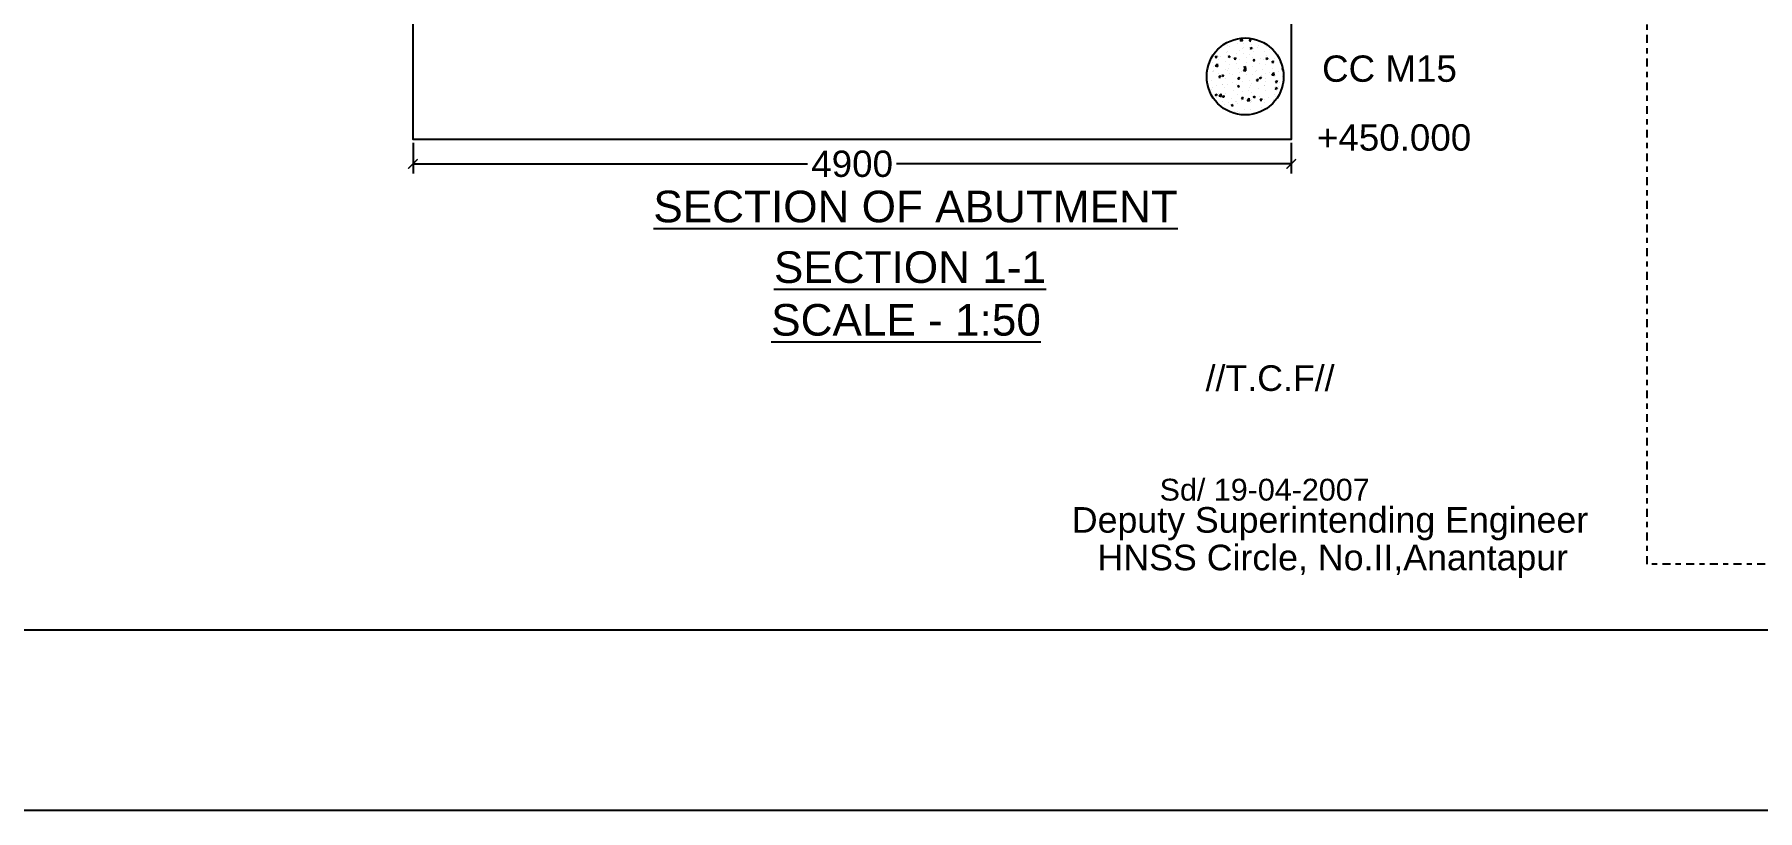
# Model space of a CAD drawing. Header units: inches. Extents: x 408 to 17534, y 396 to 10656.
# Drawn here: x 435.13 to 467.86, y 396.4 to 411.14 of the extents above; entities that cross this region are included whole.
import ezdxf

# ---------------------------------------------------------------- set-up
doc = ezdxf.new("R2010")
doc.units = ezdxf.units.IN
doc.header["$LTSCALE"] = 15
doc.header["$MEASUREMENT"] = 0
doc.linetypes.add('DASHDOT', pattern=[1, 0.5, -0.25, 0, -0.25])
for name, color, linetype in [('DIMENSION', 255, 'Continuous'), ('DRAWING', 7, 'Continuous'), ('HATCH', 7, 'Continuous'), ('TEXT', 255, 'Continuous')]:
    doc.layers.add(name, color=color, linetype=linetype)
doc.styles.get("Standard").update_dxf_attribs({"font": 'ARIAL_1.TTF'})
doc.dimstyles.new('dig', dxfattribs={"dimtxt": 0.1875, "dimasz": 0.18, "dimexe": 0.18, "dimexo": 0.0625, "dimgap": 0.09, "dimtad": 0, "dimtih": 1, "dimtoh": 1, "dimdec": 4, "dimzin": 0, "dimdsep": 46, "dimtxsty": 'Standard', "dimblk": 'ARCHTICK', "dimcen": 0.09, "dimadec": 0, "dimazin": 0, "dimtfac": 1, "dimtdec": 4, "dimtofl": 0, "dimtmove": 0, "dimatfit": 3, "dimldrblk": 'ARCHTICK', "dimfxl": 0, "dimtolj": 1, "dimtzin": 0, "dimarcsym": 0})
picture_1 = doc.add_image_def('image2.jpg', size_in_pixel=(6332, 4524))

# ---------------------------------------------------------------- blocks, each defined once
blk = doc.blocks.new('_ArchTick')
at = {"color": 0, "linetype": 'ByBlock', "const_width": 0.15}
blk.add_lwpolyline([(-0.5, -0.5), (0.5, 0.5)], dxfattribs=at)
blk = doc.blocks.new('*D146')
at = {"layer": 'Defpoints', "color": 0, "ltscale": 0.02}
for p in [(442.319, 409.146), (459.004, 409.146), (459.004, 408.683)]:
    blk.add_point(p, dxfattribs=at)
at = {"layer": 'DIMENSION', "color": 0, "lineweight": -2, "ltscale": 0.02}
for p, q in [((442.319, 409.084), (442.319, 408.503)), ((459.004, 409.084), (459.004, 408.503)), ((442.319, 408.683), (449.816, 408.683)), ((459.004, 408.683), (451.507, 408.683))]:
    blk.add_line(p, q, dxfattribs=at)
at = {"layer": 'DIMENSION', "color": 0, "lineweight": -2, "ltscale": 0.02, "xscale": 0.18, "yscale": 0.18, "zscale": 0.18, "rotation": 180}
blk.add_blockref('_ArchTick', (442.319, 408.683), dxfattribs=at)
at = {"layer": 'DIMENSION', "color": 0, "lineweight": -2, "ltscale": 0.02, "xscale": 0.18, "yscale": 0.18, "zscale": 0.18}
blk.add_blockref('_ArchTick', (459.004, 408.683), dxfattribs=at)
at = {"layer": 'DIMENSION', "color": 0, "ltscale": 0.02, "insert": (450.662, 408.683), "char_height": 0.5, "attachment_point": 5}
blk.add_mtext('\\A1;4900', dxfattribs=at)

msp = doc.modelspace()

# ---------------------------------------------------------------- linework, layer by layer
at = {"ltscale": 0.02}
msp.add_lwpolyline([(409.29096, 472.42941), (515.61234, 472.42941), (515.61234, 399.82977), (409.29096, 399.82977)], close=True, dxfattribs=at)
at = {"layer": 'DRAWING'}
msp.add_lwpolyline([(442.3189, 411.37268), (459.00443, 411.37268), (459.00443, 409.14625), (442.3189, 409.14625)], close=True, dxfattribs=at)
at = {"layer": 'HATCH', "linetype": 'Continuous', "ltscale": 0.02}
for p, q in [((457.77411, 410.97083), (457.77411, 410.97083)), ((457.78544, 410.92799), (457.78544, 410.92799)), ((457.8261, 410.90857), (457.8261, 410.90857)), ((457.98759, 410.96446), (457.98759, 410.96446)), ((458.02666, 411.00284), (458.02666, 411.00284)), ((458.03328, 411.03056), (458.07222, 411.07115)), ((458.03328, 411.03056), (458.07775, 411.02367)), ((458.07797, 411.0234), (458.07245, 411.07089)), ((458.08362, 410.87336), (458.08362, 410.87336)), ((458.09302, 410.89729), (458.09302, 410.89729)), ((458.10122, 410.96956), (458.10122, 410.96956)), ((458.2086, 411.02284), (458.23271, 411.05157)), ((458.2086, 411.02284), (458.23849, 411.02023)), ((458.22571, 410.88416), (458.26072, 410.89759)), ((458.22571, 410.88416), (458.25058, 410.86738)), ((458.22639, 410.98604), (458.22639, 410.98604)), ((458.23871, 411.01995), (458.23293, 411.05129)), ((458.2508, 410.8671), (458.26094, 410.89732)), ((458.2545, 410.95318), (458.2545, 410.95318)), ((458.28028, 410.87388), (458.28028, 410.87388)), ((458.28636, 411.04033), (458.28636, 411.04033)), ((458.35993, 410.88602), (458.35993, 410.88602)), ((458.37521, 410.92341), (458.37521, 410.92341)), ((458.41575, 411.01097), (458.41575, 411.01097)), ((458.52141, 410.9419), (458.52141, 410.9419)), ((458.53699, 410.90909), (458.53699, 410.90909)), ((458.62684, 410.87474), (458.62684, 410.87474)), ((457.50523, 410.60273), (457.50523, 410.60273)), ((457.56072, 410.7095), (457.58482, 410.73823)), ((457.56072, 410.7095), (457.59061, 410.70689)), ((457.56595, 410.5435), (457.60489, 410.58409)), ((457.56595, 410.5435), (457.61042, 410.53661)), ((457.59083, 410.70661), (457.58505, 410.73795)), ((457.61064, 410.53634), (457.60512, 410.58383)), ((457.62024, 410.66347), (457.62024, 410.66347)), ((457.6212, 410.72158), (457.6212, 410.72158)), ((457.65391, 410.73079), (457.65391, 410.73079)), ((457.76195, 410.63794), (457.76195, 410.63794)), ((457.76803, 410.80438), (457.76803, 410.80438)), ((457.79203, 410.8233), (457.79203, 410.8233)), ((457.8056, 410.72289), (457.84061, 410.73633)), ((457.8056, 410.72289), (457.83047, 410.70611)), ((457.83069, 410.70584), (457.84083, 410.73605)), ((457.83815, 410.57515), (457.83815, 410.57515)), ((457.88812, 410.7103), (457.88812, 410.7103)), ((457.91183, 410.71352), (457.91183, 410.71352)), ((457.91935, 410.67812), (457.94345, 410.70685)), ((457.91935, 410.67812), (457.94924, 410.67551)), ((457.94946, 410.67523), (457.94368, 410.70657)), ((457.96332, 410.59163), (457.96332, 410.59163)), ((457.96968, 410.77236), (457.96968, 410.77236)), ((458.0145, 410.66995), (458.0145, 410.66995)), ((458.02058, 410.83639), (458.02058, 410.83639)), ((458.09485, 410.78884), (458.09485, 410.78884)), ((458.10279, 410.53854), (458.10279, 410.53854)), ((458.10405, 410.52158), (458.13906, 410.53502)), ((458.12914, 410.50453), (458.13928, 410.53474)), ((458.15268, 410.61656), (458.15268, 410.61656)), ((458.15503, 410.69902), (458.15503, 410.69902)), ((458.20343, 410.76357), (458.20343, 410.76357)), ((458.26812, 410.54099), (458.26812, 410.54099)), ((458.2742, 410.70743), (458.2742, 410.70743)), ((458.27798, 410.64675), (458.30208, 410.67547)), ((458.27798, 410.64675), (458.30787, 410.64413)), ((458.28422, 410.81377), (458.28422, 410.81377)), ((458.30809, 410.64385), (458.30231, 410.67519)), ((458.39438, 410.5886), (458.39438, 410.5886)), ((458.42194, 410.68775), (458.42194, 410.68775)), ((458.46846, 410.65813), (458.46846, 410.65813)), ((458.49502, 410.81363), (458.49502, 410.81363)), ((458.52416, 410.68285), (458.55917, 410.69629)), ((458.52416, 410.68285), (458.54903, 410.66607)), ((458.52483, 410.57619), (458.52483, 410.57619)), ((458.53091, 410.74264), (458.53091, 410.74264)), ((458.54926, 410.66579), (458.55939, 410.69601)), ((458.59363, 410.67461), (458.59363, 410.67461)), ((458.59999, 410.85534), (458.59999, 410.85534)), ((458.63661, 410.61537), (458.66071, 410.6441)), ((458.63661, 410.61537), (458.6665, 410.61276)), ((458.66672, 410.61248), (458.66094, 410.64382)), ((458.68598, 410.63865), (458.68598, 410.63865)), ((458.68885, 410.67647), (458.68885, 410.67647)), ((458.77739, 410.6082), (458.77739, 410.6082)), ((457.42436, 410.21193), (457.42436, 410.21193)), ((457.49307, 410.26984), (457.49307, 410.26984)), ((457.49915, 410.43628), (457.49915, 410.43628)), ((457.5196, 410.43844), (457.5196, 410.43844)), ((457.52237, 410.53358), (457.52237, 410.53358)), ((457.52384, 410.46608), (457.52384, 410.46608)), ((457.62926, 410.39892), (457.62926, 410.39892)), ((457.6301, 410.3334), (457.6542, 410.36213)), ((457.6301, 410.3334), (457.65998, 410.33079)), ((457.6602, 410.33051), (457.65442, 410.36185)), ((457.68394, 410.36032), (457.71895, 410.37375)), ((457.68394, 410.36032), (457.70881, 410.34354)), ((457.70661, 410.37795), (457.70661, 410.37795)), ((457.70903, 410.34326), (457.71917, 410.37348)), ((457.74979, 410.30504), (457.74979, 410.30504)), ((457.75587, 410.47149), (457.75587, 410.47149)), ((457.79075, 410.4548), (457.79075, 410.4548)), ((457.8112, 410.48849), (457.8112, 410.48849)), ((457.83178, 410.39443), (457.83178, 410.39443)), ((457.88961, 410.22215), (457.88961, 410.22215)), ((457.89617, 410.38764), (457.89617, 410.38764)), ((457.98873, 410.30203), (458.01283, 410.33075)), ((457.98873, 410.30203), (458.01861, 410.29941)), ((458.00234, 410.33705), (458.00234, 410.33705)), ((458.00842, 410.5035), (458.00842, 410.5035)), ((458.01883, 410.29913), (458.01305, 410.33048)), ((458.02115, 410.41936), (458.02115, 410.41936)), ((458.05766, 410.44353), (458.05766, 410.44353)), ((458.08215, 410.24021), (458.08215, 410.24021)), ((458.09957, 410.46074), (458.13851, 410.50133)), ((458.09957, 410.46074), (458.14404, 410.45385)), ((458.10405, 410.52158), (458.12892, 410.5048)), ((458.14426, 410.45358), (458.13874, 410.50107)), ((458.16308, 410.37636), (458.16308, 410.37636)), ((458.20539, 410.26372), (458.20539, 410.26372)), ((458.25596, 410.20809), (458.25596, 410.20809)), ((458.26204, 410.37454), (458.26204, 410.37454)), ((458.32457, 410.43225), (458.32457, 410.43225)), ((458.33056, 410.2802), (458.33056, 410.2802)), ((458.33692, 410.46093), (458.33692, 410.46093)), ((458.34736, 410.27065), (458.37146, 410.29938)), ((458.34736, 410.27065), (458.37724, 410.26804)), ((458.37746, 410.26776), (458.37168, 410.2991)), ((458.37374, 410.29026), (458.37374, 410.29026)), ((458.40251, 410.32027), (458.43752, 410.33371)), ((458.40251, 410.32027), (458.42738, 410.3035)), ((458.4276, 410.30322), (458.43774, 410.33343)), ((458.43, 410.36509), (458.43, 410.36509)), ((458.46209, 410.47741), (458.46209, 410.47741)), ((458.51267, 410.2433), (458.51267, 410.2433)), ((458.51875, 410.40975), (458.51875, 410.40975)), ((458.51992, 410.30513), (458.51992, 410.30513)), ((458.59148, 410.42097), (458.59148, 410.42097)), ((458.63319, 410.37798), (458.67213, 410.41857)), ((458.63319, 410.37798), (458.67766, 410.37109)), ((458.65146, 410.50234), (458.65146, 410.50234)), ((458.66533, 410.34032), (458.66533, 410.34032)), ((458.67788, 410.37082), (458.67236, 410.41831)), ((458.69691, 410.35381), (458.69691, 410.35381)), ((458.70599, 410.23928), (458.73009, 410.268)), ((458.70599, 410.23928), (458.73587, 410.23666)), ((458.73609, 410.23638), (458.73031, 410.26772)), ((458.76523, 410.27531), (458.76523, 410.27531)), ((458.77131, 410.44176), (458.77131, 410.44176)), ((458.78514, 410.23053), (458.78514, 410.23053)), ((458.82262, 410.48154), (458.84549, 410.49032)), ((458.82262, 410.48154), (458.84749, 410.46476)), ((458.8357, 410.3467), (458.8357, 410.3467)), ((458.84771, 410.46448), (458.84941, 410.46954)), ((457.48699, 410.10339), (457.48699, 410.10339)), ((457.49896, 410.14011), (457.49896, 410.14011)), ((457.56228, 409.99774), (457.59729, 410.01118)), ((457.56228, 409.99774), (457.58715, 409.98096)), ((457.56871, 410.00001), (457.56871, 410.00001)), ((457.57508, 410.18074), (457.57508, 410.18074)), ((457.58738, 409.98069), (457.59751, 410.0109)), ((457.59391, 409.94515), (457.59391, 409.94515)), ((457.61877, 410.03032), (457.61877, 410.03032)), ((457.63224, 409.97368), (457.67118, 410.01427)), ((457.63224, 409.97368), (457.67671, 409.96679)), ((457.67693, 409.96652), (457.67141, 410.01401)), ((457.69127, 410.20065), (457.69127, 410.20065)), ((457.69947, 409.95731), (457.72358, 409.98603)), ((457.69947, 409.95731), (457.72936, 409.95469)), ((457.70025, 410.19722), (457.70025, 410.19722)), ((457.72958, 409.95441), (457.7238, 409.98576)), ((457.73763, 409.97215), (457.73763, 409.97215)), ((457.74371, 410.1386), (457.74371, 410.1386)), ((457.75808, 410.02494), (457.75808, 410.02494)), ((457.79055, 410.19016), (457.79055, 410.19016)), ((457.86082, 409.93387), (457.86082, 409.93387)), ((457.91036, 410.08038), (457.91036, 410.08038)), ((457.95818, 410.18937), (457.95818, 410.18937)), ((457.98239, 410.15901), (458.0174, 410.17244)), ((457.98239, 410.15901), (458.00727, 410.14223)), ((457.99018, 410.00416), (457.99018, 410.00416)), ((457.99626, 410.17061), (457.99626, 410.17061)), ((458.00749, 410.14195), (458.01763, 410.17217)), ((458.0581, 409.92593), (458.08221, 409.95466)), ((458.0581, 409.92593), (458.08799, 409.92332)), ((458.06749, 409.88579), (458.06749, 409.88579)), ((458.07385, 410.06652), (458.07385, 410.06652)), ((458.08821, 409.92304), (458.08243, 409.95438)), ((458.10132, 409.9054), (458.10132, 409.9054)), ((458.12773, 409.9226), (458.12773, 409.9226)), ((458.16586, 409.89093), (458.2048, 409.93151)), ((458.16586, 409.89093), (458.21033, 409.88403)), ((458.19902, 410.083), (458.19902, 410.083)), ((458.20195, 410.13043), (458.20195, 410.13043)), ((458.21055, 409.88376), (458.20503, 409.93125)), ((458.2251, 410.17809), (458.2251, 410.17809)), ((458.24988, 410.04165), (458.24988, 410.04165)), ((458.25685, 409.91072), (458.25685, 409.91072)), ((458.28085, 409.9577), (458.31586, 409.97114)), ((458.28085, 409.9577), (458.30572, 409.94092)), ((458.30594, 409.94064), (458.31608, 409.97086)), ((458.38839, 410.10793), (458.38839, 410.10793)), ((458.39291, 409.95545), (458.39291, 409.95545)), ((458.39464, 409.91132), (458.39464, 409.91132)), ((458.41673, 409.89456), (458.44084, 409.92328)), ((458.41673, 409.89456), (458.44662, 409.89194)), ((458.44684, 409.89166), (458.44106, 409.923)), ((458.49201, 410.16682), (458.49201, 410.16682)), ((458.49355, 410.18048), (458.49355, 410.18048)), ((458.50051, 409.91041), (458.50051, 409.91041)), ((458.50659, 410.07685), (458.50659, 410.07685)), ((458.57263, 409.95229), (458.57263, 409.95229)), ((458.66155, 409.90004), (458.66155, 409.90004)), ((458.6845, 410.0055), (458.6845, 410.0055)), ((458.6978, 409.96877), (458.6978, 409.96877)), ((458.70096, 410.11896), (458.73597, 410.1324)), ((458.70096, 410.11896), (458.72583, 410.10219)), ((458.70416, 410.1495), (458.70416, 410.1495)), ((458.72605, 410.10191), (458.73619, 410.13212)), ((458.75892, 410.15554), (458.75892, 410.15554)), ((458.75915, 410.10886), (458.75915, 410.10886)), ((458.82933, 410.16598), (458.82933, 410.16598)), ((457.62654, 409.82774), (457.62654, 409.82774)), ((457.69933, 409.87799), (457.69933, 409.87799)), ((457.73155, 409.8057), (457.73155, 409.8057)), ((457.80972, 409.85535), (457.80972, 409.85535)), ((457.86074, 409.79643), (457.89575, 409.80987)), ((457.86074, 409.79643), (457.88561, 409.77965)), ((457.88583, 409.77938), (457.89597, 409.80959)), ((457.93595, 409.68858), (457.93595, 409.68858)), ((457.94232, 409.86931), (457.94232, 409.86931)), ((457.96624, 409.86671), (457.96624, 409.86671)), ((457.97802, 409.67126), (457.97802, 409.67126)), ((457.9841, 409.83771), (457.9841, 409.83771)), ((458.02825, 409.66844), (458.02825, 409.66844)), ((458.12532, 409.71351), (458.12532, 409.71351)), ((458.23315, 409.85543), (458.23315, 409.85543)), ((458.23772, 409.70875), (458.23772, 409.70875)), ((458.2438, 409.8752), (458.2438, 409.8752)), ((458.29516, 409.65716), (458.29516, 409.65716)), ((458.37226, 409.65712), (458.37226, 409.65712)), ((458.44109, 409.75509), (458.44109, 409.75509)), ((458.49443, 409.74396), (458.49443, 409.74396)), ((458.50006, 409.84416), (458.50006, 409.84416)), ((458.56626, 409.77157), (458.56626, 409.77157))]:
    msp.add_line(p, q, dxfattribs=at)
at = {"layer": 'HATCH', "ltscale": 0.02}
msp.add_circle((458.12905, 410.34433), 0.73116, dxfattribs=at)
at = {"layer": 'TEXT', "linetype": 'DASHDOT', "ltscale": 0.02}
msp.add_lwpolyline([(465.76722, 416.32246), (490.95834, 416.32246), (490.95834, 401.08287), (465.76722, 401.08287)], close=True, dxfattribs=at)

# ---------------------------------------------------------------- texts
at = {"layer": 'DIMENSION', "ltscale": 0.02}
for s, p in [('%%USECTION OF ABUTMENT', (446.88489, 407.57491)), ('%%USECTION 1-1', (449.17573, 406.42353)), ('%%USCALE - 1:50', (449.12365, 405.42252))]:
    msp.add_text(s, height=0.6, dxfattribs=at).set_placement(p)
at = {"layer": 'TEXT'}
for s, height, p in [('//T.C.F//', 0.485887, (457.37764, 404.37259)), ('Sd/ 19-04-2007', 0.4143481, (456.50409, 402.28923)), ('Deputy Superintending Engineer', 0.4858874, (454.83563, 401.67987)), ('HNSS Circle, No.II,Anantapur', 0.4858874, (455.32475, 400.96559))]:
    msp.add_text(s, height=height, dxfattribs=at).set_placement(p)
at = {"layer": 'TEXT', "char_height": 0.5, "width": 2.9043861, "attachment_point": 1}
for s, insert in [('CC M15', (459.58974, 410.74313)), ('+450.000', (459.4915, 409.43577))]:
    msp.add_mtext(s, dxfattribs=dict(at, insert=insert))

# ---------------------------------------------------------------- dimensions: what is measured, and where the dimension line sits
at = {"layer": 'DIMENSION', "ltscale": 0.02}
dim = msp.add_linear_dim(base=(459.00443, 408.68302), p1=(442.3189, 409.14625), p2=(459.00443, 409.14625), text='4900', dimstyle='dig', override={"dimtxt": 0.5}, dxfattribs=at)
dim.commit()
dim.dimension.update_dxf_attribs({"geometry": '*D146', "text_midpoint": (450.66166, 408.68302)})

# ---------------------------------------------------------------- pictures from other files: only their frames are drawn
at = {"ltscale": 0.02}
image = msp.add_image(picture_1, insert=(407.76289, 396.40269), size_in_units=(110.41618, 78.88863), dxfattribs=dict(at, fade=30))
image.dxf.flags = 7

doc.saveas('drawing.dxf')
